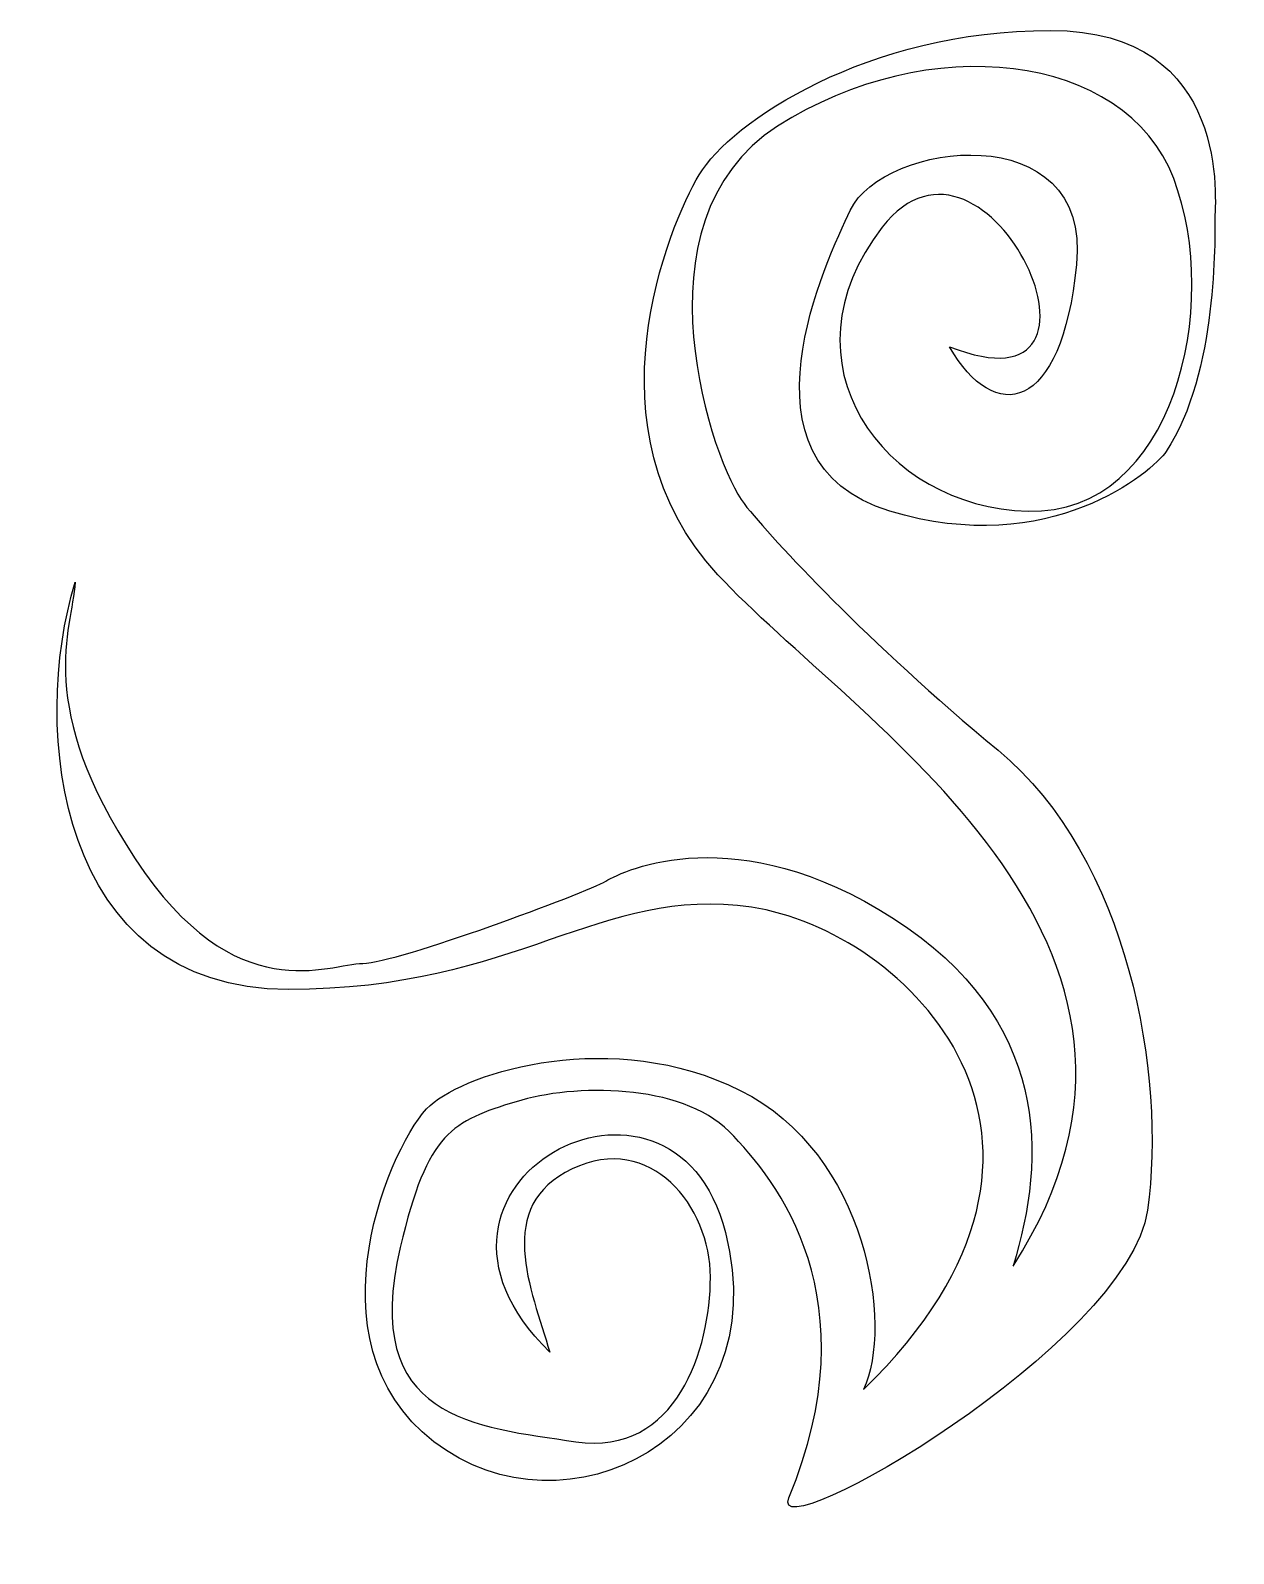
# Model space of a CAD drawing. Header units: centimetres. Extents: x -7.8 to 7.7, y -10.1 to 9.5.
import ezdxf

# ---------------------------------------------------------------- set-up
doc = ezdxf.new("R2010")
doc.units = ezdxf.units.CM
doc.header["$MEASUREMENT"] = 0
doc.layers.add('Camada 1', color=7, linetype='Continuous')

msp = doc.modelspace()

# ---------------------------------------------------------------- linework, layer by layer
at = {"layer": 'Camada 1'}
msp.add_open_spline([(1.95679, -9.3416), (1.66027, -10.05545), (6.31416, -7.37784), (6.55371, -5.65434), (6.55371, -5.65434), (6.79329, -3.92947), (6.31484, -1.15185), (4.63855, 0.23626), (4.63855, 0.23626), (2.96228, 1.62471), (1.7651, 2.91802), (1.38179, 3.39681), (1.38179, 3.39681), (0.99918, 3.8756), (-0.10284, 7.00665), (1.81301, 8.23331), (1.81301, 8.23331), (3.72889, 9.45998), (6.26625, 9.19124), (6.8891, 7.56286), (6.8891, 7.56286), (7.51198, 5.93448), (6.8891, 3.25306), (5.02188, 3.30098), (5.02188, 3.30098), (3.15392, 3.3489), (1.81304, 5.21648), (3.15392, 6.94032), (3.15392, 6.94032), (4.4948, 8.66416), (6.45753, 4.44115), (4.01638, 5.40777), (4.01638, 5.40777), (4.59063, 4.40227), (5.45238, 4.54637), (5.64407, 6.46153), (5.64407, 6.46153), (5.83571, 8.37669), (3.16035, 8.0444), (2.74299, 7.15402), (2.74299, 7.15402), (2.44978, 6.52852), (1.1902, 3.92348), (3.24977, 3.30097), (3.24977, 3.30097), (5.30934, 2.67846), (6.62329, 3.81151), (6.79331, 4.06689), (6.79331, 4.06689), (7.45927, 5.0672), (7.41617, 6.84486), (7.41617, 7.03615), (7.41617, 7.03615), (7.41617, 7.22744), (7.65642, 9.45998), (5.30935, 9.45998), (5.30935, 9.45998), (2.96228, 9.45998), (1.21162, 8.28949), (0.80755, 7.61078), (0.80755, 7.61078), (0.41964, 6.95927), (-0.67742, 4.35439), (1.04713, 2.48678), (1.04713, 2.48678), (2.77065, 0.61919), (7.5113, -2.20598), (4.83022, -6.37237), (4.83022, -6.37237), (5.26075, -4.98357), (5.30935, -3.21145), (3.29767, -1.91848), (3.29767, -1.91848), (1.28599, -0.62551), (-0.15004, -1.29629), (-0.38959, -1.44003), (-0.38959, -1.44003), (-0.62914, -1.58377), (-3.07135, -2.49344), (-3.50225, -2.49344), (-3.50225, -2.49344), (-3.93315, -2.49344), (-5.13028, -3.11563), (-6.42325, -1.15253), (-6.42325, -1.15253), (-7.71622, 0.81089), (-7.23743, 1.76847), (-7.18951, 2.39101), (-7.18951, 2.39101), (-7.76413, 0.52342), (-7.42943, -2.82811), (-4.46017, -2.82811), (-4.46017, -2.82811), (-1.49091, -2.82811), (-0.48541, -1.48794), (1.47766, -1.77541), (1.47766, -1.77541), (3.44142, -2.06219), (6.21833, -4.74396), (2.91437, -7.95282), (2.91437, -7.95282), (3.29767, -7.13827), (2.96231, -4.93564), (1.33462, -4.12112), (1.33462, -4.12112), (-0.29376, -3.30726), (-2.16172, -3.88225), (-2.64048, -4.31276), (-2.64048, -4.31276), (-3.11927, -4.74398), (-4.26886, -7.32994), (-2.59256, -8.6229), (-2.59256, -8.6229), (-0.91627, -9.91587), (1.81307, -8.57498), (1.14299, -5.94114), (1.14299, -5.94114), (0.47219, -3.30727), (-3.31056, -5.31895), (-1.1079, -7.47369), (-1.1079, -7.47369), (-1.34748, -6.65983), (-1.82593, -5.60573), (-0.82043, -5.1266), (-0.82043, -5.1266), (0.18507, -4.64818), (0.95135, -5.60573), (0.95135, -6.5154), (0.95135, -6.5154), (0.95135, -7.42575), (0.51942, -8.81455), (-0.77286, -8.62291), (-0.77286, -8.62291), (-2.06548, -8.43125), (-3.54096, -8.34182), (-3.02341, -6.13278), (-3.02341, -6.13278), (-2.67308, -4.63751), (-2.3556, -4.51845), (-1.53878, -4.26556), (-1.53878, -4.26556), (-0.80141, -4.03725), (0.56804, -4.02529), (1.19024, -4.64817), (1.19024, -4.64817), (1.81304, -5.27104), (3.0102, -6.80361), (1.95679, -9.3416)], degree=3, knots=[0, 0, 0, 0, 0.02631579, 0.02631579, 0.02631579, 0.02631579, 0.05263158, 0.05263158, 0.05263158, 0.05263158, 0.07894737, 0.07894737, 0.07894737, 0.07894737, 0.10526316, 0.10526316, 0.10526316, 0.10526316, 0.13157895, 0.13157895, 0.13157895, 0.13157895, 0.15789474, 0.15789474, 0.15789474, 0.15789474, 0.18421053, 0.18421053, 0.18421053, 0.18421053, 0.21052632, 0.21052632, 0.21052632, 0.21052632, 0.23684211, 0.23684211, 0.23684211, 0.23684211, 0.26315789, 0.26315789, 0.26315789, 0.26315789, 0.28947368, 0.28947368, 0.28947368, 0.28947368, 0.31578947, 0.31578947, 0.31578947, 0.31578947, 0.34210526, 0.34210526, 0.34210526, 0.34210526, 0.36842105, 0.36842105, 0.36842105, 0.36842105, 0.39473684, 0.39473684, 0.39473684, 0.39473684, 0.42105263, 0.42105263, 0.42105263, 0.42105263, 0.44736842, 0.44736842, 0.44736842, 0.44736842, 0.47368421, 0.47368421, 0.47368421, 0.47368421, 0.5, 0.5, 0.5, 0.5, 0.52631579, 0.52631579, 0.52631579, 0.52631579, 0.55263158, 0.55263158, 0.55263158, 0.55263158, 0.57894737, 0.57894737, 0.57894737, 0.57894737, 0.60526316, 0.60526316, 0.60526316, 0.60526316, 0.63157895, 0.63157895, 0.63157895, 0.63157895, 0.65789474, 0.65789474, 0.65789474, 0.65789474, 0.68421053, 0.68421053, 0.68421053, 0.68421053, 0.71052632, 0.71052632, 0.71052632, 0.71052632, 0.73684211, 0.73684211, 0.73684211, 0.73684211, 0.76315789, 0.76315789, 0.76315789, 0.76315789, 0.78947368, 0.78947368, 0.78947368, 0.78947368, 0.81578947, 0.81578947, 0.81578947, 0.81578947, 0.84210526, 0.84210526, 0.84210526, 0.84210526, 0.86842105, 0.86842105, 0.86842105, 0.86842105, 0.89473684, 0.89473684, 0.89473684, 0.89473684, 0.92105263, 0.92105263, 0.92105263, 0.92105263, 0.94736842, 0.94736842, 0.94736842, 0.94736842, 1, 1, 1, 1], dxfattribs=at)

doc.saveas('drawing.dxf')
